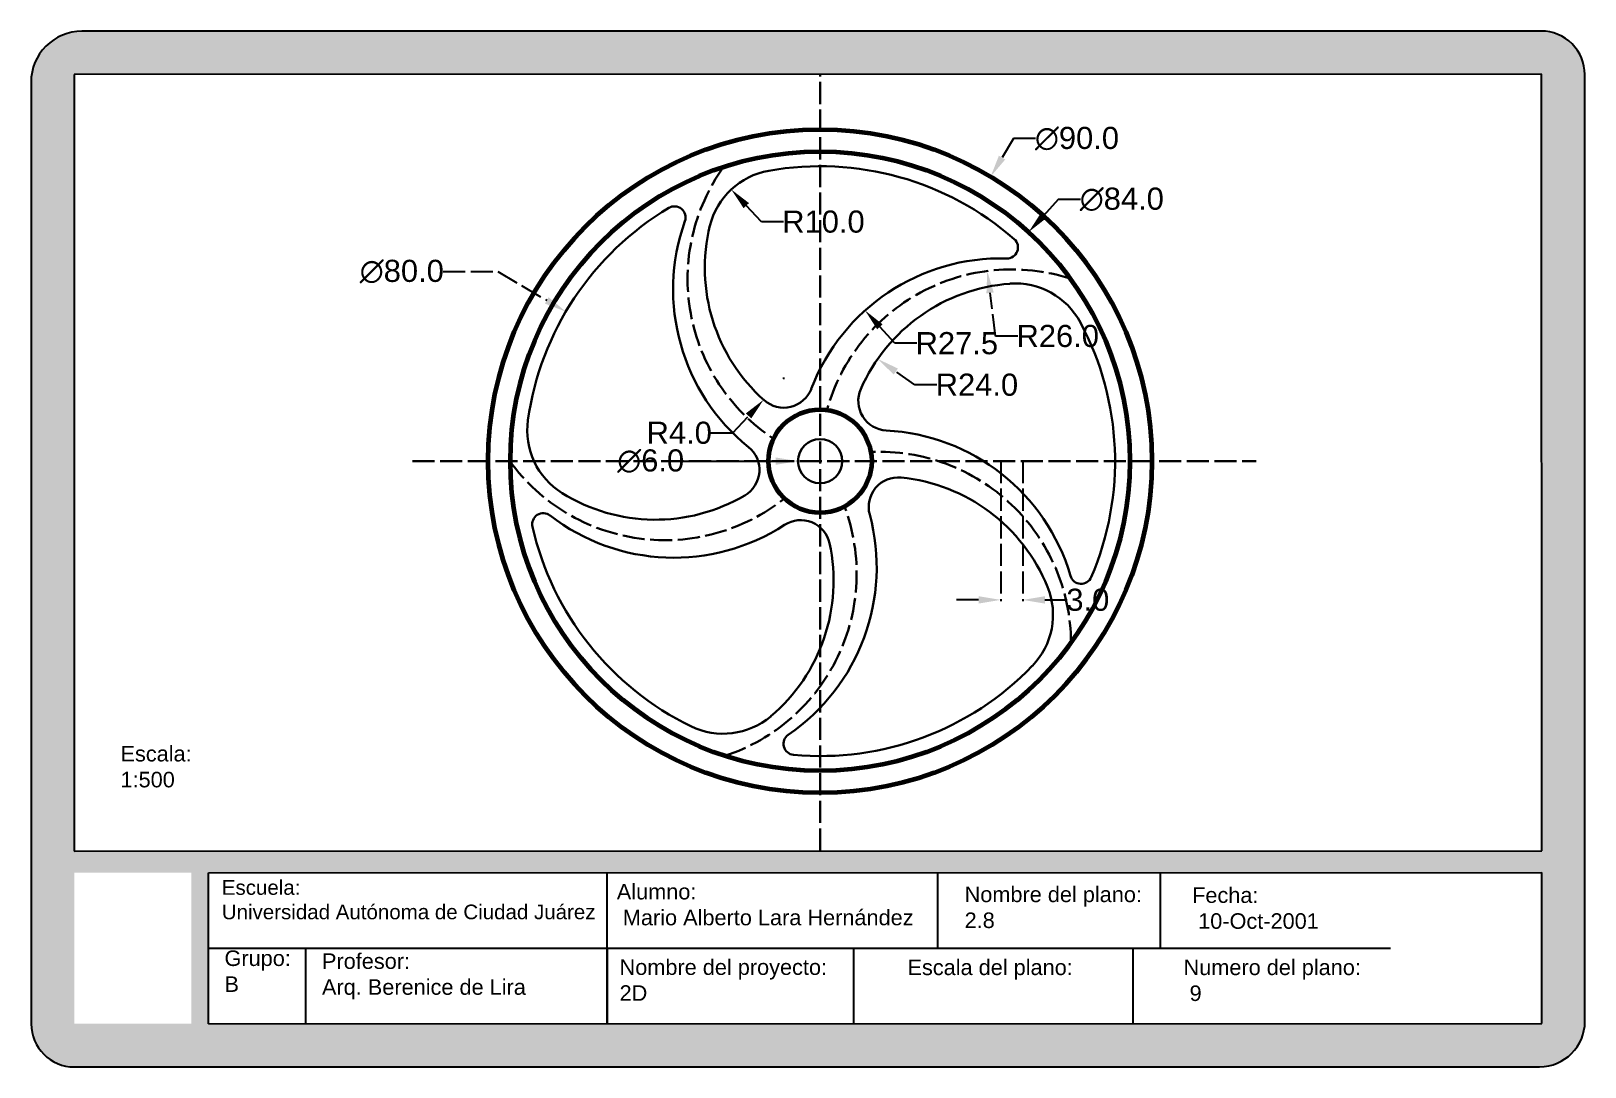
# Paper-space layout 'Layout1' of a CAD drawing. Header units: metres, sheet in millimetres. Extents: x -12 to 410, y 0 to 281.
# The model-space entities are those that its viewports show. They can reach past a viewport. Long polylines and large blocks are cut down to what shows.
import ezdxf

# ---------------------------------------------------------------- set-up
doc = ezdxf.new("R2010")
doc.units = ezdxf.units.M
doc.header["$MEASUREMENT"] = 0
doc.linetypes.add('ACAD_ISO02W100', pattern=[15, 12, -3])
for name, color, linetype, lineweight in [('Layer1', 160, 'Continuous', 60), ('Layer2', 90, 'Continuous', 30), ('Layer4', 50, 'ACAD_ISO02W100', 30)]:
    doc.layers.add(name, color=color, linetype=linetype, lineweight=lineweight)
doc.layers.add('Layer3', color=8, linetype='ACAD_ISO02W100', lineweight=30, plot=False)
doc.styles.get("Standard").update_dxf_attribs({"font": 'arial.ttf'})
doc.dimstyles.get("Standard").update_dxf_attribs({"dimtxt": 3, "dimasz": 3, "dimexe": 0.18, "dimexo": 0.0625, "dimgap": 0.09, "dimtad": 0, "dimtih": 1, "dimtoh": 1, "dimdec": 1, "dimzin": 0, "dimdsep": 46, "dimtxsty": 'Standard', "dimcen": 0.09, "dimadec": 0, "dimazin": 0, "dimtfac": 1, "dimtdec": 1, "dimtofl": 0, "dimtmove": 0, "dimatfit": 3, "dimfxl": 1, "dimtolj": 1, "dimtzin": 0, "dimarcsym": 0})

# ---------------------------------------------------------------- blocks, each defined once
blk = doc.blocks.new('*D4')
at = {"layer": 'Defpoints', "color": 0, "transparency": 16777216}
for p in [(108.92, 108.12), (62.64, 30.93)]:
    blk.add_point(p, dxfattribs=at)
at = {"layer": 'Layer4', "color": 0, "lineweight": -2, "transparency": 16777216}
for p, q in [((112, 113.26), (110.46, 110.69)), ((115, 113.26), (112, 113.26)), ((85.78, 69.43), (85.78, 69.61)), ((85.69, 69.52), (85.87, 69.52))]:
    blk.add_line(p, q, dxfattribs=at)
at = {"layer": 'Layer4', "color": 0, "transparency": 16777216}
blk.add_solid([(110.03, 110.95), (110.89, 110.43), (108.92, 108.12)], dxfattribs=at)
at = {"layer": 'Layer4', "color": 0, "transparency": 16777216, "insert": (120.62, 113.26), "char_height": 3, "attachment_point": 5}
blk.add_mtext('\\A1;∅90.0', dxfattribs=at)
blk = doc.blocks.new('*D5')
at = {"layer": 'Defpoints', "color": 0, "transparency": 16777216}
for p in [(114.05, 100.58), (57.51, 38.46)]:
    blk.add_point(p, dxfattribs=at)
at = {"layer": 'Layer4', "color": 0, "lineweight": -2, "transparency": 16777216}
for p, q in [((118.09, 105.02), (116.07, 102.8)), ((121.09, 105.02), (118.09, 105.02)), ((85.78, 69.43), (85.78, 69.61)), ((85.69, 69.52), (85.87, 69.52))]:
    blk.add_line(p, q, dxfattribs=at)
at = {"layer": 'Layer4', "color": 0, "transparency": 16777216}
blk.add_solid([(115.7, 103.14), (116.44, 102.46), (114.05, 100.58)], dxfattribs=at)
at = {"layer": 'Layer4', "color": 0, "transparency": 16777216, "insert": (126.7, 105.02), "char_height": 3, "attachment_point": 5}
blk.add_mtext('\\A1;∅84.0', dxfattribs=at)
blk = doc.blocks.new('*D6')
at = {"layer": 'Defpoints', "color": 0, "transparency": 16777216}
for p in [(51.3, 89.8), (120.26, 49.24)]:
    blk.add_point(p, dxfattribs=at)
at = {"layer": 'Layer4', "color": 0, "lineweight": -2, "transparency": 16777216}
for p, q in [((34.67, 95.23), (42.07, 95.23)), ((42.07, 95.23), (48.72, 91.32)), ((85.78, 69.43), (85.78, 69.61)), ((85.69, 69.52), (85.87, 69.52))]:
    blk.add_line(p, q, dxfattribs=at)
at = {"layer": 'Layer4', "color": 0, "transparency": 16777216}
blk.add_solid([(48.97, 91.75), (48.46, 90.89), (51.3, 89.8)], dxfattribs=at)
at = {"layer": 'Layer4', "color": 0, "transparency": 16777216, "insert": (29.06, 95.23), "char_height": 3, "attachment_point": 5}
blk.add_mtext('\\A1;∅80.0', dxfattribs=at)
blk = doc.blocks.new('*D7')
at = {"layer": 'Defpoints', "color": 0, "transparency": 16777216}
for p in [(82.78, 69.52), (88.78, 69.52)]:
    blk.add_point(p, dxfattribs=at)
at = {"layer": 'Layer4', "color": 0, "lineweight": -2, "transparency": 16777216}
for p, q in [((85.78, 69.43), (85.78, 69.61)), ((67.25, 69.52), (79.78, 69.52)), ((85.69, 69.52), (85.87, 69.52))]:
    blk.add_line(p, q, dxfattribs=at)
at = {"layer": 'Layer4', "color": 0, "transparency": 16777216}
blk.add_solid([(79.78, 70.02), (79.78, 69.02), (82.78, 69.52)], dxfattribs=at)
at = {"layer": 'Layer4', "color": 0, "transparency": 16777216, "insert": (62.81, 69.52), "char_height": 3, "attachment_point": 5}
blk.add_mtext('\\A1;∅6.0', dxfattribs=at)
blk = doc.blocks.new('*D9')
at = {"layer": 'Defpoints', "color": 0, "transparency": 16777216}
for p in [(80.86, 80.77), (78.13, 77.85)]:
    blk.add_point(p, dxfattribs=at)
at = {"layer": 'Layer4', "color": 0, "lineweight": -2, "transparency": 16777216}
for p, q in [((80.77, 80.77), (80.95, 80.77)), ((80.86, 80.68), (80.86, 80.86)), ((73.93, 73.35), (76.08, 75.66)), ((70.93, 73.35), (73.93, 73.35))]:
    blk.add_line(p, q, dxfattribs=at)
blk.add_arc((80.86, 80.77), 4, 224.418, 227.4455, dxfattribs=at)
at = {"layer": 'Layer4', "color": 0, "transparency": 16777216}
blk.add_solid([(75.72, 76), (76.45, 75.31), (78.13, 77.85)], dxfattribs=at)
at = {"layer": 'Layer4', "color": 0, "transparency": 16777216, "insert": (66.68, 73.35), "char_height": 3, "attachment_point": 5}
blk.add_mtext('\\A1;R4.0', dxfattribs=at)
blk = doc.blocks.new('*D10')
at = {"layer": 'Defpoints', "color": 0, "transparency": 16777216}
for p in [(73.73, 106.37), (80.56, 99.06)]:
    blk.add_point(p, dxfattribs=at)
at = {"layer": 'Layer4', "color": 0, "lineweight": -2, "transparency": 16777216}
for p, q in [((77.82, 101.99), (75.77, 104.18)), ((80.82, 101.99), (77.82, 101.99))]:
    blk.add_line(p, q, dxfattribs=at)
at = {"layer": 'Layer4', "color": 0, "transparency": 16777216}
blk.add_solid([(76.14, 104.52), (75.41, 103.83), (73.73, 106.37)], dxfattribs=at)
at = {"layer": 'Layer4', "color": 0, "transparency": 16777216, "insert": (86.24, 101.99), "char_height": 3, "attachment_point": 5}
blk.add_mtext('\\A1;R10.0', dxfattribs=at)
blk = doc.blocks.new('*D11')
at = {"layer": 'Defpoints', "color": 0, "transparency": 16777216}
for p in [(91.88, 89.96), (110.28, 69.52)]:
    blk.add_point(p, dxfattribs=at)
at = {"layer": 'Layer4', "color": 0, "lineweight": -2, "transparency": 16777216}
for p, q in [((95.9, 85.5), (93.89, 87.73)), ((98.9, 85.5), (95.9, 85.5))]:
    blk.add_line(p, q, dxfattribs=at)
at = {"layer": 'Layer4', "color": 0, "transparency": 16777216}
blk.add_solid([(94.26, 88.07), (93.52, 87.4), (91.88, 89.96)], dxfattribs=at)
at = {"layer": 'Layer4', "color": 0, "transparency": 16777216, "insert": (104.33, 85.5), "char_height": 3, "attachment_point": 5}
blk.add_mtext('\\A1;R27.5', dxfattribs=at)
blk = doc.blocks.new('*D12')
at = {"layer": 'Defpoints', "color": 0, "transparency": 16777216}
for p in [(108.45, 95.31), (111.78, 69.52)]:
    blk.add_point(p, dxfattribs=at)
at = {"layer": 'Layer4', "color": 0, "lineweight": -2, "transparency": 16777216}
for p, q in [((109.59, 86.48), (108.84, 92.33)), ((112.59, 86.48), (109.59, 86.48))]:
    blk.add_line(p, q, dxfattribs=at)
at = {"layer": 'Layer4', "color": 0, "transparency": 16777216}
blk.add_solid([(109.33, 92.4), (108.34, 92.27), (108.45, 95.31)], dxfattribs=at)
at = {"layer": 'Layer4', "color": 0, "transparency": 16777216, "insert": (118.01, 86.48), "char_height": 3, "attachment_point": 5}
blk.add_mtext('\\A1;R26.0', dxfattribs=at)
blk = doc.blocks.new('*D13')
at = {"layer": 'Defpoints', "color": 0, "transparency": 16777216}
for p in [(93.59, 83.38), (113.28, 69.65)]:
    blk.add_point(p, dxfattribs=at)
at = {"layer": 'Layer4', "color": 0, "lineweight": -2, "transparency": 16777216}
for p, q in [((98.63, 79.87), (96.05, 81.67)), ((101.63, 79.87), (98.63, 79.87))]:
    blk.add_line(p, q, dxfattribs=at)
at = {"layer": 'Layer4', "color": 0, "transparency": 16777216}
blk.add_solid([(96.34, 82.08), (95.77, 81.26), (93.59, 83.38)], dxfattribs=at)
at = {"layer": 'Layer4', "color": 0, "transparency": 16777216, "insert": (107.05, 79.87), "char_height": 3, "attachment_point": 5}
blk.add_mtext('\\A1;R24.0', dxfattribs=at)
blk = doc.blocks.new('*D14')
at = {"layer": 'Defpoints', "color": 0, "transparency": 16777216}
for p in [(110.28, 69.61), (113.28, 69.61), (113.28, 50.7)]:
    blk.add_point(p, dxfattribs=at)
at = {"layer": 'Layer4', "color": 0, "lineweight": -2, "transparency": 16777216}
for p, q in [((110.28, 69.55), (110.28, 50.52)), ((113.28, 69.55), (113.28, 50.52)), ((107.28, 50.7), (104.28, 50.7)), ((116.28, 50.7), (119.28, 50.7))]:
    blk.add_line(p, q, dxfattribs=at)
at = {"layer": 'Layer4', "color": 0, "transparency": 16777216}
for points in [[(107.28, 51.2), (107.28, 50.2), (110.28, 50.7)], [(116.28, 51.2), (116.28, 50.2), (113.28, 50.7)]]:
    blk.add_solid(points, dxfattribs=at)
at = {"layer": 'Layer4', "color": 0, "transparency": 16777216, "insert": (122.09, 50.7), "char_height": 3, "attachment_point": 5}
blk.add_mtext('\\A1;3.0', dxfattribs=at)

msp = doc.modelspace()

# ---------------------------------------------------------------- linework, layer by layer
at = {"layer": 'Layer1'}
for radius in [45, 42, 7]:
    msp.add_circle((85.78, 69.52), radius, dxfattribs=at)
at = {"layer": 'Layer2'}
msp.add_circle((85.78, 69.52), 3, dxfattribs=at)
for centre, radius, start, end in [((80.56, 99.06), 10, 100.0235, 166.1672), ((85.78, 69.52), 40, 48.8451, 100.0235), ((85.78, 69.52), 40, 120.8451, 172.0235), ((66.04, 102.58), 1.5, 340.3466, 120.8451), ((93.35, 92.82), 27.5, 160.3466, 231.07), ((94.15, 95.72), 24, 166.1672, 228.3407), ((111.12, 98.51), 1.5, 268.3466, 48.8451), ((110.28, 69.52), 27.5, 88.3466, 159.07), ((113.28, 69.65), 24, 94.1672, 156.3407), ((112.26, 83.62), 10, 28.0235, 94.1672), ((85.78, 69.52), 40, 336.8451, 28.0235), ((80.86, 80.77), 4, 228.3407, 339.07), ((94.96, 77.68), 4, 156.3407, 267.07), ((56.07, 73.69), 10, 172.0235, 238.1672), ((93.35, 46.22), 27.5, 16.3466, 87.07), ((73.56, 68.32), 4, 300.3407, 51.07), ((96.37, 63.31), 4, 84.3407, 195.07), ((94.4, 43.41), 24, 22.1672, 84.3407), ((63.45, 85.58), 24, 238.1672, 300.3407), ((48.24, 60.96), 1.5, 52.3466, 192.8451), ((65.96, 83.92), 27.5, 232.3466, 303.07), ((83.15, 57.53), 4, 12.3407, 123.07), ((65.96, 55.12), 27.5, 304.3466, 15.07), ((85.78, 69.52), 40, 192.8451, 244.0235), ((63.61, 53.25), 24, 310.1672, 12.3407), ((121.18, 54.38), 1.5, 196.3466, 336.8451), ((107.37, 48.69), 10, 316.0235, 22.1672), ((85.78, 69.52), 40, 264.8451, 316.0235), ((72.64, 42.55), 10, 244.0235, 310.1672), ((82.32, 31.18), 1.5, 124.3466, 264.8451)]:
    msp.add_arc(centre, radius, start, end, dxfattribs=at)
at = {"layer": 'Layer3'}
for p, q in [((85.78, 16.7), (85.78, 121.91)), ((30.5, 69.52), (144.91, 69.52))]:
    msp.add_line(p, q, dxfattribs=at)
for centre, start, end in [((93.81, 94.25), 144.2579, 236.5272), ((111.78, 69.52), 72.2579, 164.5272), ((93.81, 44.79), 0.2579, 92.5272), ((64.74, 84.8), 216, 308.5272), ((64.74, 54.24), 288.2579, 20.5272)]:
    msp.add_arc(centre, 26, start, end, dxfattribs=at)

# ---------------------------------------------------------------- dimensions: what is measured, and where the dimension line sits
at = {"layer": 'Layer4'}
for p1, p2, picture, middle in [((62.64, 30.93), (108.92, 108.12), '*D4', (120.62, 113.26)), ((57.51, 38.46), (114.05, 100.58), '*D5', (126.7, 105.02))]:
    dim = msp.add_diameter_dim_2p(p1=p1, p2=p2, dimstyle='Standard', dxfattribs=at)
    dim.commit()
    dim.dimension.update_dxf_attribs({"geometry": picture, "text_midpoint": middle})
for center, mpoint, picture, middle in [((80.56, 99.06), (73.73, 106.37), '*D10', (86.24, 101.99)), ((111.78, 69.52), (108.45, 95.31), '*D12', (118.01, 86.48)), ((110.28, 69.52), (91.88, 89.96), '*D11', (104.33, 85.5)), ((113.28, 69.65), (93.59, 83.38), '*D13', (107.05, 79.87)), ((80.86, 80.77), (78.13, 77.85), '*D9', (66.68, 73.35))]:
    dim = msp.add_radius_dim(center=center, mpoint=mpoint, dimstyle='Standard', dxfattribs=at)
    dim.commit()
    dim.dimension.update_dxf_attribs({"geometry": picture, "text_midpoint": middle, "dimtype": 164})
for p1, p2, picture, middle in [((120.26, 49.24), (51.3, 89.8), '*D6', (29.06, 95.23)), ((88.78, 69.52), (82.78, 69.52), '*D7', (62.81, 69.52))]:
    dim = msp.add_diameter_dim_2p(p1=p1, p2=p2, dimstyle='Standard', dxfattribs=at)
    dim.commit()
    dim.dimension.update_dxf_attribs({"geometry": picture, "text_midpoint": middle, "dimtype": 163})
dim = msp.add_linear_dim(base=(113.28, 50.7), p1=(110.28, 69.61), p2=(113.28, 69.61), dimstyle='Standard', dxfattribs=at)
dim.commit()
dim.dimension.update_dxf_attribs({"geometry": '*D14', "text_midpoint": (122.09, 50.7)})

psp = doc.layouts.get("Layout1")

# ---------------------------------------------------------------- hatches: boundary and pattern name
at = {"true_color": 0x000000}
h = psp.add_hatch(dxfattribs=at)
h.set_pattern_fill('AR-CONC', color=18, scale=2.106996, angle=0.007)
h.set_pattern_definition([(50.007, (-520.252, -36.097), (15.1128, -1.32035), [1.58025, -17.38272]), (355.007, (-520.252, -36.097), (-2.9254, 15.8483), [1.2642, -13.90617]), (100.4584, (-518.993, -36.207), (12.1874, 14.52795), [1.343, -14.77304]), (46.1912, (-520.253, -31.883), (22.48716, -3.48476), [2.37037, -26.0741]), (96.6426, (-518.379, -32.173), (19.6908, 20.52703), [2.0145, -22.15957]), (351.191, (-520.253, -31.883), (19.6908, 20.52703), [1.8963, -20.85926]), (21.007, (-518.146, -32.936), (12.57784, -8.48164), [1.58025, -17.38272]), (326.007, (-518.146, -32.936), (5.1248, 15.2795), [1.2642, -13.90617]), (71.4584, (-517.098, -33.643), (17.70263, 6.79787), [1.343, -14.77304]), (37.50695, (-520.2523, -36.0967), (0.255357, 7.014092), [0, -13.737615, 0, -14.116874, 0, -13.95885]), (7.50695, (-520.252, -36.097), (5.541856, 8.31091), [0, -8.048725, 0, -13.421565, 0, -5.320165]), (327.50695, (-524.951, -36.097), (11.247676, -0.473865), [0, -5.26749, 0, -16.43457, 0, -21.80741]), (317.507, (-527.058, -36.098), (12.28745, 2.1107), [0, -6.84774, 0, -10.91424, 0, -15.48642])])
h.paths.add_polyline_path([(-0.05, 11.9), (-0.05, 52.87), (31.66, 52.87), (31.66, 11.9)], flags=16)
h.paths.add_polyline_path([(36.34, 11.91), (36.34, 52.88), (397.93, 52.92), (397.94, 11.95)], flags=16)
h.paths.add_polyline_path([(-0.06, 58.72), (-0.08, 269.42), (397.91, 269.47), (397.93, 58.77)], flags=16)
h.paths.add_polyline_path([(397.34, 0.25, 0.414214), (409.64, 12.55), (409.61, 269.37, 0.414214), (397.8, 281.18), (1.99, 281.13, 0.414214), (-11.79, 267.35), (-11.76, 11.9, 0.414214), (-0.05, 0.2)])

# ---------------------------------------------------------------- linework, layer by layer
for p, q in [((397.8, 281.18), (1.99, 281.13)), ((-11.79, 267.35), (-11.76, 11.9)), ((397.91, 269.47), (-0.08, 269.42)), ((-0.08, 269.42), (-0.06, 58.72)), ((397.93, 58.77), (397.91, 269.47)), ((409.64, 12.55), (409.61, 269.37)), ((-0.06, 58.72), (397.93, 58.77)), ((36.34, 52.88), (397.93, 52.92)), ((36.34, 11.91), (36.34, 52.88)), ((144.46, 11.92), (144.46, 52.89)), ((234.16, 32.42), (234.16, 52.9)), ((294.52, 32.42), (294.52, 52.91)), ((397.94, 11.95), (397.93, 52.92)), ((36.34, 32.39), (144.46, 32.41)), ((36.34, 32.39), (36.34, 32.39)), ((62.69, 11.91), (62.69, 32.4)), ((144.46, 32.41), (356.92, 32.43)), ((144.46, 32.41), (144.46, 11.92)), ((211.39, 11.93), (211.38, 32.41)), ((287.12, 11.94), (287.12, 32.42)), ((36.34, 11.91), (397.94, 11.95)), ((-0.05, 0.2), (397.34, 0.25))]:
    psp.add_line(p, q)
for centre, radius, start, end in [((1.99, 267.35), 13.78, 90.007, 180.007), ((397.8, 269.37), 11.81, 0.007, 90.007), ((-0.05, 11.9), 11.71, 180.007, 270.007), ((397.34, 12.55), 12.3, 270.007, 0.007)]:
    psp.add_arc(centre, radius, start, end)

# ---------------------------------------------------------------- texts
at = {"attachment_point": 1, "rotation": 0.007}
for s, width, heights, insert, char_height in [('{\\C30;\\c2005496;Escala:\\P1:500}', 52.599, [0], (12.46, 87.27), 4.214), ('{\\C30;\\c2005496;Escuela:\\PUniversidad Autónoma de Ciudad Juárez}', 119.1447, [20.76], (39.94, 50.86), 3.9799), ('{\\H0.9x;\\C30;\\c2005496;Alumno:\\P Mario Alberto Lara Hernández} ', 100.0178, [0], (147.07, 49.85), 4.6822), ('{\\H0.9x;\\C30;\\c2005496;Nombre del plano:\\P2.8}', 100.0178, [0], (241.4, 49.11), 4.6822), ('{\\H0.9x;\\C30;\\c2005496;Fecha:\\P 10-Oct-2001}', 100.0178, [0], (303.11, 48.9), 4.6822), ('{\\C30;\\c2005496;Grupo:\\PB}', 52.599, [0], (40.67, 31.79), 4.214), ('{\\C30;\\c2005496;Profesor:\\PArq. Berenice de Lira}', 71.7259, [0], (67.11, 31), 4.214), ('{\\H0.9x;\\C30;\\c2005496;Nombre del proyecto:\\P2D}', 100.0178, [0], (147.82, 29.37), 4.6822), ('{\\H0.9x;\\C30;\\c2005496;Escala del plano:}', 100.0178, [0], (225.91, 29.32), 4.6822), ('{\\H0.9x;\\C30;\\c2005496;Numero del plano:\\P 9}', 100.0178, [0], (300.78, 29.32), 4.6822)]:
    psp.add_mtext_dynamic_manual_height_columns(s, width=width, gutter_width=23.41, heights=heights, dxfattribs=dict(at, insert=insert, char_height=char_height))

# ---------------------------------------------------------------- viewports
at = {"layer": '0'}
psp.add_viewport(center=(198.92, 164.1), size=(398.01, 210.6513), view_center_point=(84.14, 69.31), view_height=105.3257, dxfattribs=at)

doc.saveas('drawing.dxf')
